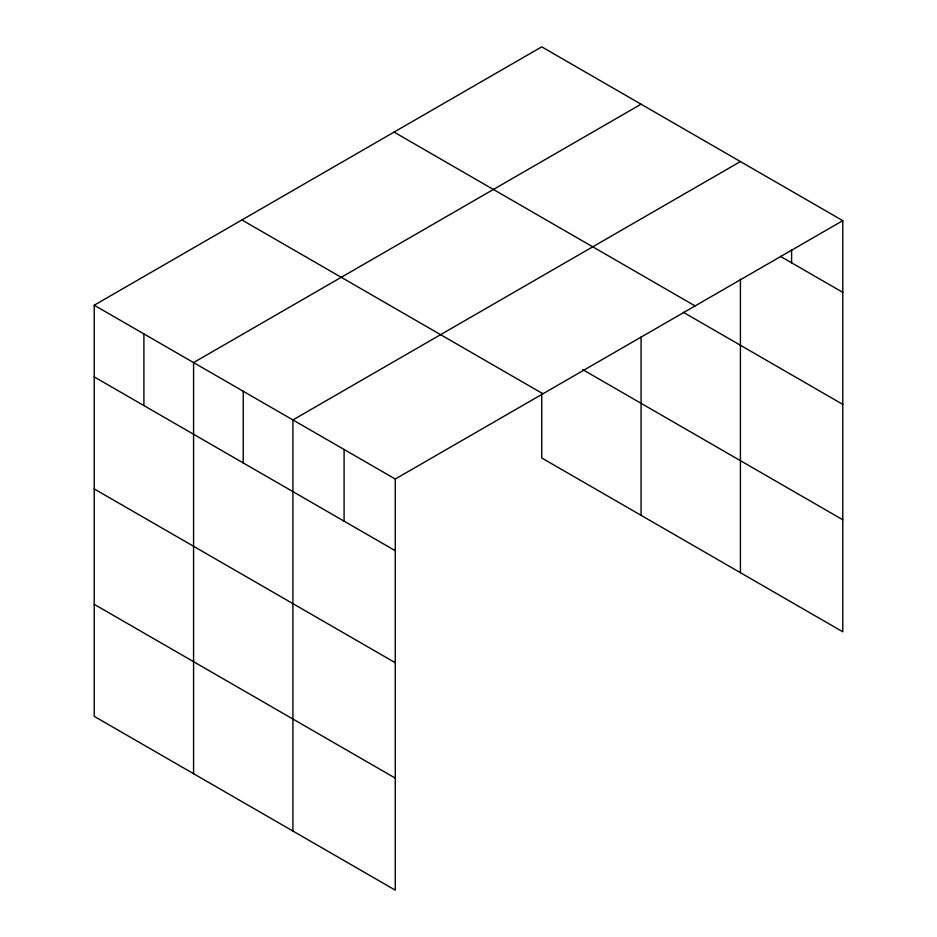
<?xml version="1.0" encoding="UTF-8"?>
<svg xmlns="http://www.w3.org/2000/svg" width="937" height="937" viewBox="0 0 937 937"><rect width="100%" height="100%" fill="white"/><g stroke="black" fill="none" stroke-linecap="round" stroke-linejoin="round"><path stroke-width="1.41" d="M94.215 305.216L395.273 479.03L395.273 890.15L94.215 716.337L94.215 305.216L541.727 46.85L842.785 220.663L842.785 631.784L541.727 457.97L541.727 393.353M641.072 104.206L193.572 362.572L193.572 773.693M740.417 161.562L292.918 419.928L292.918 831.049M395.273 479.03L842.785 220.663M780.369 256.316L842.785 292.344M394.055 132.105L695.102 305.919M683.296 312.279L842.785 404.362M582.709 369.623L842.785 519.766M241.898 219.949L542.945 393.763M94.215 376.897L395.273 550.71M94.215 488.915L395.273 662.728M94.215 604.318L395.273 778.132M791.601 249.629L791.601 262.793M740.417 279.203L740.417 572.694M641.072 336.957L641.072 515.327M344.09 449.479L344.09 521.159M243.245 391.256L243.245 462.937M143.9 333.9L143.9 405.58"/></g></svg>
